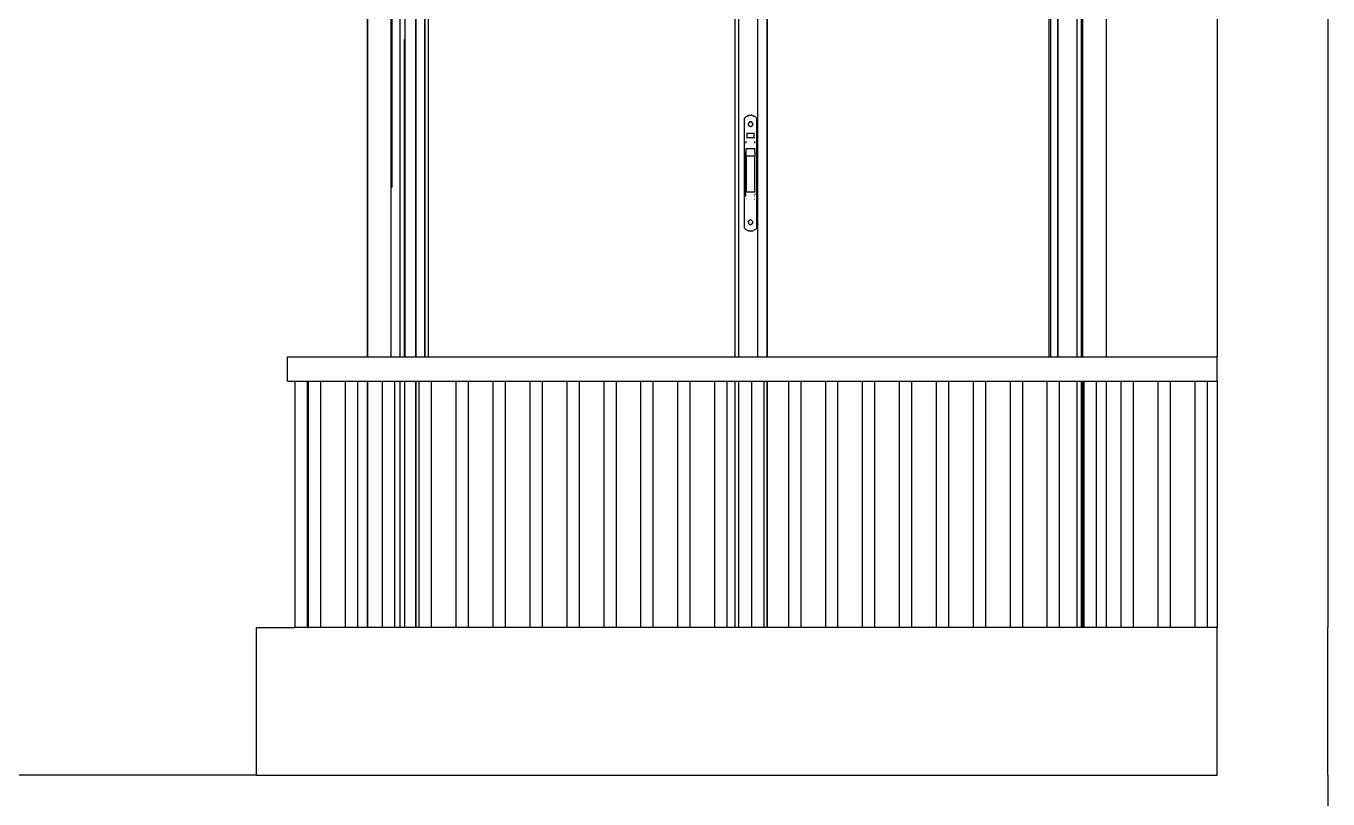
# Model space of a CAD drawing. Header units: inches. Extents: x 5914 to 162157, y -20538 to 282354.
# Drawn here: x 154418.6 to 154524.3, y -15788.2 to -15725.4 of the extents above; entities that cross this region are included whole.
import ezdxf

# ---------------------------------------------------------------- set-up
doc = ezdxf.new("R2010")
doc.units = ezdxf.units.IN
doc.header["$MEASUREMENT"] = 0
doc.layers.add('ELE1 RA', color=1, linetype='Continuous', lineweight=30)
doc.layers.add('HATCH RA', color=8, linetype='Continuous', lineweight=5)

# ---------------------------------------------------------------- blocks, each defined once
blk = doc.blocks.new('TDG')
at = {"layer": 'ELE1 RA'}
for p, q in [((159202.78, -15524.96), (159202.78, -15839.96)), ((159193.78, -15744.96), (159193.78, -15817.96)), ((159124.78, -15817.96), (159124.78, -15762.96)), ((159184.78, -15762.96), (159184.78, -15817.96)), ((159184.78, -15762.96), (159184.78, -15817.96)), ((159126.71, -15817.96), (159126.71, -15765.6)), ((159182.42, -15817.96), (159182.42, -15766.18)), ((159182.74, -15765.74), (159182.74, -15817.96)), ((159182.77, -15765.71), (159182.77, -15817.96)), ((159182.86, -15765.6), (159182.86, -15817.96)), ((159127.42, -15766.58), (159127.42, -15817.96)), ((159127.83, -15767.14), (159127.83, -15817.96)), ((159128.72, -15768.3), (159128.72, -15817.96)), ((159128.72, -15817.96), (159128.72, -15768.31)), ((159154.61, -15768.14), (159154.61, -15817.96)), ((159154.93, -15768.14), (159154.93, -15817.96)), ((159156.49, -15817.96), (159156.49, -15768.3)), ((159156.5, -15817.96), (159156.5, -15768.31)), ((159180.85, -15817.96), (159180.85, -15768.3)), ((159180.85, -15768.31), (159180.85, -15817.96)), ((159129.43, -15769.28), (159129.43, -15817.96)), ((159129.46, -15817.96), (159129.46, -15769.32)), ((159129.73, -15817.96), (159129.73, -15769.32)), ((159157.21, -15769.28), (159157.21, -15817.96)), ((159157.24, -15769.32), (159157.24, -15817.96)), ((159180.11, -15769.32), (159180.11, -15817.96)), ((159180.14, -15817.96), (159180.14, -15769.28)), ((159180.26, -15769.12), (159180.26, -15817.96)), ((159126.8, -15804.21), (159126.8, -15772.29)), ((159124.78, -15772.91), (159124.78, -15817.96)), ((159127.79, -15817.96), (159127.79, -15792.19)), ((159155.4, -15798.59), (159155.44, -15798.55)), ((159155.4, -15807.52), (159155.4, -15798.59)), ((159155.44, -15798.55), (159155.48, -15798.51)), ((159155.48, -15798.51), (159155.52, -15798.48)), ((159155.52, -15798.48), (159155.56, -15798.45)), ((159155.56, -15798.45), (159155.61, -15798.42)), ((159155.61, -15798.42), (159155.65, -15798.4)), ((159155.7, -15798.38), (159155.65, -15798.4)), ((159155.7, -15798.38), (159155.75, -15798.36)), ((159155.73, -15799.01), (159155.74, -15798.99)), ((159155.73, -15799.01), (159155.73, -15799.01)), ((159155.73, -15799.01), (159155.73, -15799.01)), ((159155.73, -15799.01), (159155.73, -15799.02)), ((159155.73, -15799.02), (159155.73, -15799.02)), ((159155.73, -15799.03), (159155.73, -15799.02)), ((159155.73, -15799.02), (159155.73, -15799.02)), ((159155.73, -15799.03), (159155.73, -15799.03)), ((159155.73, -15799.03), (159155.73, -15799.04)), ((159155.73, -15799.04), (159155.73, -15799.05)), ((159155.73, -15799.04), (159155.73, -15799.04)), ((159155.73, -15799.04), (159155.73, -15799.04)), ((159155.73, -15799.05), (159155.73, -15799.06)), ((159155.73, -15799.05), (159155.73, -15799.05)), ((159155.73, -15799.06), (159155.73, -15799.06)), ((159155.73, -15799.06), (159155.73, -15799.06)), ((159155.73, -15799.07), (159155.73, -15799.06)), ((159155.73, -15799.07), (159155.73, -15799.07)), ((159155.73, -15799.08), (159155.73, -15799.07)), ((159155.73, -15799.07), (159155.73, -15799.07)), ((159155.73, -15799.07), (159155.73, -15799.07)), ((159155.73, -15799.08), (159155.73, -15799.08)), ((159155.73, -15799.09), (159155.73, -15799.08)), ((159155.73, -15799.09), (159155.73, -15799.09)), ((159155.73, -15799.09), (159155.73, -15799.09)), ((159155.73, -15799.1), (159155.73, -15799.09)), ((159155.73, -15799.1), (159155.73, -15799.11)), ((159155.73, -15799.1), (159155.73, -15799.1)), ((159155.73, -15799.1), (159155.73, -15799.1)), ((159155.73, -15799.11), (159155.73, -15799.11)), ((159155.73, -15799.11), (159155.73, -15799.11)), ((159155.73, -15799.12), (159155.73, -15799.11)), ((159155.73, -15799.12), (159155.73, -15799.12)), ((159155.73, -15799.12), (159155.73, -15799.13)), ((159155.73, -15799.13), (159155.73, -15799.13)), ((159155.74, -15799.13), (159155.73, -15799.13)), ((159155.75, -15798.98), (159155.74, -15798.98)), ((159155.74, -15798.99), (159155.74, -15798.98)), ((159155.74, -15798.99), (159155.74, -15798.99)), ((159155.74, -15798.99), (159155.74, -15798.99)), ((159155.74, -15798.99), (159155.74, -15798.99)), ((159155.74, -15799.14), (159155.74, -15799.13)), ((159155.74, -15799.14), (159155.74, -15799.14)), ((159155.74, -15799.14), (159155.74, -15799.15)), ((159155.74, -15799.14), (159155.74, -15799.14)), ((159155.74, -15799.15), (159155.74, -15799.15)), ((159155.75, -15798.36), (159155.8, -15798.35)), ((159155.75, -15798.96), (159155.75, -15798.96)), ((159155.75, -15798.96), (159155.75, -15798.97)), ((159155.76, -15798.96), (159155.75, -15798.96)), ((159155.75, -15798.97), (159155.75, -15798.98)), ((159155.75, -15798.97), (159155.75, -15798.97)), ((159155.77, -15798.95), (159155.76, -15798.95)), ((159155.76, -15798.95), (159155.76, -15798.95)), ((159155.76, -15798.96), (159155.76, -15798.95)), ((159155.76, -15798.96), (159155.76, -15798.96)), ((159155.79, -15798.92), (159155.77, -15798.94)), ((159155.77, -15798.94), (159155.77, -15798.94)), ((159155.77, -15798.94), (159155.77, -15798.94)), ((159155.77, -15798.95), (159155.77, -15798.94)), ((159155.79, -15798.92), (159155.8, -15798.91)), ((159155.79, -15798.92), (159155.79, -15798.92)), ((159155.79, -15798.92), (159155.79, -15798.92)), ((159155.79, -15798.92), (159155.79, -15798.92)), ((159155.8, -15798.35), (159155.85, -15798.35)), ((159155.8, -15798.91), (159155.8, -15798.91)), ((159155.8, -15798.91), (159155.8, -15798.91)), ((159155.81, -15798.91), (159155.8, -15798.91)), ((159155.81, -15798.9), (159155.82, -15798.9)), ((159155.81, -15798.9), (159155.81, -15798.9)), ((159155.81, -15798.9), (159155.81, -15798.9)), ((159155.81, -15798.91), (159155.81, -15798.9)), ((159155.81, -15798.9), (159155.81, -15798.9)), ((159155.81, -15798.9), (159155.81, -15798.9)), ((159155.83, -15798.89), (159155.82, -15798.9)), ((159155.82, -15798.9), (159155.83, -15798.89)), ((159155.82, -15798.9), (159155.82, -15798.9)), ((159155.82, -15798.9), (159155.82, -15798.9)), ((159155.83, -15798.89), (159155.83, -15798.89)), ((159155.83, -15798.89), (159155.83, -15798.89)), ((159155.84, -15798.89), (159155.83, -15798.89)), ((159155.83, -15798.89), (159155.83, -15798.89)), ((159155.83, -15798.89), (159155.83, -15798.89)), ((159155.85, -15798.88), (159155.84, -15798.89)), ((159155.84, -15798.89), (159155.84, -15798.89)), ((159155.84, -15798.89), (159155.84, -15798.89)), ((159155.84, -15798.89), (159155.84, -15798.89)), ((159155.85, -15798.35), (159155.9, -15798.34)), ((159155.87, -15798.88), (159155.85, -15798.88)), ((159155.87, -15798.88), (159155.88, -15798.88)), ((159155.87, -15798.88), (159155.87, -15798.88)), ((159155.89, -15798.88), (159155.88, -15798.88)), ((159155.88, -15798.88), (159155.88, -15798.88)), ((159155.89, -15798.88), (159155.89, -15798.88)), ((159155.89, -15798.88), (159155.89, -15798.88)), ((159155.9, -15798.88), (159155.89, -15798.88)), ((159155.9, -15798.34), (159155.95, -15798.35)), ((159155.9, -15798.88), (159155.9, -15798.88)), ((159155.91, -15798.88), (159155.9, -15798.88)), ((159155.9, -15798.88), (159155.9, -15798.88)), ((159155.9, -15798.88), (159155.9, -15798.88)), ((159155.92, -15798.88), (159155.91, -15798.88)), ((159155.91, -15798.88), (159155.91, -15798.88)), ((159155.92, -15798.88), (159155.92, -15798.88)), ((159155.92, -15798.88), (159155.93, -15798.88)), ((159155.93, -15798.88), (159155.93, -15798.88)), ((159155.93, -15798.88), (159155.94, -15798.88)), ((159155.93, -15798.88), (159155.93, -15798.88)), ((159155.94, -15798.88), (159155.94, -15798.88)), ((159155.94, -15798.88), (159155.94, -15798.88)), ((159155.95, -15798.88), (159155.94, -15798.88)), ((159156, -15798.35), (159155.95, -15798.35)), ((159155.95, -15798.89), (159155.95, -15798.88)), ((159155.96, -15798.89), (159155.95, -15798.89)), ((159155.95, -15798.89), (159155.95, -15798.89)), ((159155.95, -15798.89), (159155.95, -15798.89)), ((159155.96, -15798.89), (159155.96, -15798.89)), ((159155.97, -15798.89), (159155.96, -15798.89)), ((159155.97, -15798.89), (159155.97, -15798.89)), ((159155.97, -15798.89), (159155.97, -15798.9)), ((159155.97, -15798.9), (159155.98, -15798.9)), ((159155.97, -15798.9), (159155.97, -15798.9)), ((159155.97, -15798.9), (159155.97, -15798.9)), ((159155.99, -15798.91), (159155.98, -15798.9)), ((159155.98, -15798.9), (159155.98, -15798.9)), ((159155.98, -15798.9), (159155.98, -15798.9)), ((159156, -15798.91), (159155.99, -15798.91)), ((159155.99, -15798.91), (159155.99, -15798.91)), ((159155.99, -15798.91), (159155.99, -15798.91)), ((159155.99, -15798.91), (159155.99, -15798.91)), ((159155.99, -15798.91), (159155.99, -15798.91)), ((159155.99, -15798.91), (159155.99, -15798.91)), ((159156.05, -15798.36), (159156, -15798.35)), ((159156, -15798.91), (159156, -15798.92)), ((159156, -15798.92), (159156.01, -15798.92)), ((159156.01, -15798.92), (159156.01, -15798.92)), ((159156.01, -15798.92), (159156.01, -15798.92)), ((159156.01, -15798.92), (159156.01, -15798.93)), ((159156.01, -15798.93), (159156.02, -15798.93)), ((159156.01, -15798.93), (159156.01, -15798.93)), ((159156.02, -15798.93), (159156.02, -15798.93)), ((159156.02, -15798.93), (159156.02, -15798.93)), ((159156.02, -15798.93), (159156.03, -15798.94)), ((159156.03, -15798.95), (159156.03, -15798.94)), ((159156.03, -15798.95), (159156.04, -15798.96)), ((159156.03, -15798.95), (159156.03, -15798.95)), ((159156.03, -15798.95), (159156.03, -15798.95)), ((159156.03, -15798.95), (159156.03, -15798.95)), ((159156.04, -15798.96), (159156.04, -15798.96)), ((159156.04, -15798.96), (159156.04, -15798.96)), ((159156.04, -15798.97), (159156.04, -15798.96)), ((159156.04, -15798.97), (159156.05, -15798.97)), ((159156.04, -15798.97), (159156.04, -15798.97)), ((159156.04, -15798.97), (159156.04, -15798.97)), ((159156.05, -15798.36), (159156.1, -15798.38)), ((159156.05, -15798.97), (159156.05, -15798.97)), ((159156.05, -15798.97), (159156.05, -15798.98)), ((159156.05, -15798.98), (159156.05, -15798.98)), ((159156.05, -15798.98), (159156.05, -15798.98)), ((159156.05, -15798.99), (159156.05, -15798.98)), ((159156.05, -15798.99), (159156.05, -15798.99)), ((159156.06, -15799.01), (159156.05, -15798.99)), ((159156.06, -15799.13), (159156.05, -15799.15)), ((159156.07, -15799.04), (159156.06, -15799.01)), ((159156.06, -15799.13), (159156.07, -15799.1)), ((159156.07, -15799.07), (159156.07, -15799.04)), ((159156.07, -15799.07), (159156.07, -15799.08)), ((159156.07, -15799.07), (159156.07, -15799.07)), ((159156.07, -15799.07), (159156.07, -15799.07)), ((159156.07, -15799.08), (159156.07, -15799.08)), ((159156.07, -15799.08), (159156.07, -15799.08)), ((159156.07, -15799.08), (159156.07, -15799.09)), ((159156.07, -15799.09), (159156.07, -15799.09)), ((159156.07, -15799.09), (159156.07, -15799.09)), ((159156.07, -15799.09), (159156.07, -15799.1)), ((159156.07, -15799.1), (159156.07, -15799.1)), ((159156.1, -15798.38), (159156.14, -15798.4)), ((159156.14, -15798.4), (159156.19, -15798.42)), ((159156.23, -15798.45), (159156.19, -15798.42)), ((159156.23, -15798.45), (159156.28, -15798.48)), ((159156.32, -15798.51), (159156.28, -15798.48)), ((159156.32, -15798.51), (159156.35, -15798.55)), ((159156.39, -15798.59), (159156.35, -15798.55)), ((159156.39, -15798.59), (159156.39, -15807.52)), ((159155.58, -15799.82), (159155.6, -15799.84)), ((159155.6, -15800.18), (159155.58, -15800.2)), ((159155.6, -15799.84), (159155.6, -15800.18)), ((159156.2, -15799.84), (159155.6, -15799.84)), ((159156.2, -15800.18), (159155.6, -15800.18)), ((159155.74, -15799.15), (159155.74, -15799.15)), ((159155.74, -15799.16), (159155.74, -15799.15)), ((159155.74, -15799.15), (159155.74, -15799.15)), ((159155.74, -15799.15), (159155.74, -15799.15)), ((159155.74, -15799.15), (159155.74, -15799.15)), ((159155.74, -15799.15), (159155.74, -15799.15)), ((159155.75, -15799.16), (159155.74, -15799.16)), ((159155.75, -15799.16), (159155.75, -15799.16)), ((159155.75, -15799.17), (159155.75, -15799.16)), ((159155.76, -15799.18), (159155.75, -15799.17)), ((159155.75, -15799.17), (159155.75, -15799.17)), ((159155.75, -15799.17), (159155.75, -15799.17)), ((159155.75, -15799.17), (159155.75, -15799.17)), ((159155.75, -15799.17), (159155.75, -15799.17)), ((159155.76, -15799.18), (159155.76, -15799.18)), ((159155.76, -15799.18), (159155.76, -15799.18)), ((159155.76, -15799.19), (159155.76, -15799.18)), ((159155.76, -15799.19), (159155.76, -15799.19)), ((159155.76, -15799.19), (159155.77, -15799.19)), ((159155.76, -15799.19), (159155.76, -15799.19)), ((159155.77, -15799.2), (159155.77, -15799.19)), ((159155.77, -15799.2), (159155.77, -15799.2)), ((159155.77, -15799.2), (159155.78, -15799.21)), ((159155.77, -15799.2), (159155.77, -15799.2)), ((159155.77, -15799.2), (159155.77, -15799.2)), ((159155.78, -15799.21), (159155.78, -15799.21)), ((159155.78, -15799.21), (159155.78, -15799.21)), ((159155.79, -15799.22), (159155.78, -15799.21)), ((159155.78, -15799.21), (159155.78, -15799.21)), ((159155.8, -15799.23), (159155.79, -15799.22)), ((159155.79, -15799.22), (159155.79, -15799.22)), ((159155.79, -15799.22), (159155.79, -15799.22)), ((159155.8, -15799.23), (159155.8, -15799.23)), ((159155.8, -15799.23), (159155.81, -15799.23)), ((159155.8, -15799.23), (159155.8, -15799.23)), ((159155.8, -15799.23), (159155.8, -15799.23)), ((159155.81, -15799.24), (159155.81, -15799.23)), ((159155.82, -15799.24), (159155.81, -15799.24)), ((159155.82, -15799.24), (159155.82, -15799.24)), ((159155.82, -15799.24), (159155.82, -15799.24)), ((159155.83, -15799.24), (159155.82, -15799.24)), ((159155.83, -15799.24), (159155.83, -15799.25)), ((159155.83, -15799.25), (159155.83, -15799.25)), ((159155.83, -15799.25), (159155.85, -15799.25)), ((159155.85, -15799.26), (159155.85, -15799.25)), ((159155.85, -15799.25), (159155.85, -15799.25)), ((159155.85, -15799.25), (159155.85, -15799.25)), ((159155.85, -15799.26), (159155.85, -15799.26)), ((159155.86, -15799.26), (159155.85, -15799.26)), ((159155.86, -15799.26), (159155.86, -15799.26)), ((159155.87, -15799.26), (159155.86, -15799.26)), ((159155.88, -15799.26), (159155.87, -15799.26)), ((159155.87, -15799.26), (159155.87, -15799.26)), ((159155.87, -15799.26), (159155.87, -15799.26)), ((159155.88, -15799.26), (159155.88, -15799.26)), ((159155.88, -15799.26), (159155.88, -15799.26)), ((159155.89, -15799.26), (159155.88, -15799.26)), ((159155.9, -15799.26), (159155.89, -15799.26)), ((159155.9, -15799.26), (159155.91, -15799.26)), ((159155.9, -15799.26), (159155.9, -15799.26)), ((159155.9, -15799.26), (159155.9, -15799.26)), ((159155.91, -15799.26), (159155.92, -15799.26)), ((159155.91, -15799.26), (159155.91, -15799.26)), ((159155.92, -15799.26), (159155.95, -15799.25)), ((159155.92, -15799.26), (159155.92, -15799.26)), ((159155.92, -15799.26), (159155.92, -15799.26)), ((159155.96, -15799.25), (159155.95, -15799.25)), ((159155.95, -15799.25), (159155.95, -15799.25)), ((159155.96, -15799.25), (159155.96, -15799.25)), ((159155.96, -15799.25), (159155.96, -15799.25)), ((159155.96, -15799.25), (159155.97, -15799.25)), ((159155.99, -15799.23), (159155.97, -15799.24)), ((159155.97, -15799.25), (159155.97, -15799.24)), ((159156.01, -15799.22), (159155.99, -15799.23)), ((159156.01, -15799.21), (159156.02, -15799.21)), ((159156.01, -15799.21), (159156.01, -15799.21)), ((159156.01, -15799.21), (159156.01, -15799.22)), ((159156.02, -15799.2), (159156.03, -15799.2)), ((159156.02, -15799.2), (159156.02, -15799.21)), ((159156.02, -15799.21), (159156.02, -15799.21)), ((159156.03, -15799.19), (159156.04, -15799.18)), ((159156.03, -15799.19), (159156.03, -15799.2)), ((159156.03, -15799.19), (159156.03, -15799.19)), ((159156.03, -15799.2), (159156.03, -15799.2)), ((159156.03, -15799.2), (159156.03, -15799.2)), ((159156.04, -15799.17), (159156.05, -15799.15)), ((159156.04, -15799.17), (159156.04, -15799.18)), ((159156.04, -15799.18), (159156.04, -15799.18)), ((159156.04, -15799.18), (159156.04, -15799.18)), ((159156.04, -15799.18), (159156.04, -15799.18)), ((159156.05, -15799.15), (159156.05, -15799.15)), ((159156.05, -15799.15), (159156.05, -15799.15)), ((159156.05, -15799.15), (159156.05, -15799.15)), ((159156.05, -15799.15), (159156.05, -15799.15)), ((159156.22, -15799.82), (159156.2, -15799.84)), ((159156.2, -15800.18), (159156.2, -15799.84)), ((159156.22, -15800.2), (159156.2, -15800.18)), ((159155.53, -15801.03), (159155.55, -15801.05)), ((159155.55, -15800.62), (159155.55, -15800.47)), ((159155.56, -15800.47), (159155.55, -15800.47)), ((159155.55, -15801.05), (159156.24, -15801.05)), ((159155.55, -15801.36), (159155.55, -15801.05)), ((159156.24, -15800.47), (159156.23, -15800.47)), ((159156.24, -15800.62), (159156.24, -15800.47)), ((159156.24, -15801.05), (159156.26, -15801.03)), ((159156.24, -15801.36), (159156.24, -15801.05)), ((159155.48, -15804.91), (159155.48, -15801.36)), ((159155.48, -15801.36), (159155.55, -15801.36)), ((159155.55, -15801.63), (159155.55, -15801.36)), ((159155.55, -15801.63), (159156.24, -15801.63)), ((159155.55, -15801.63), (159155.55, -15804.58)), ((159156.24, -15801.36), (159156.26, -15801.36)), ((159156.24, -15801.36), (159156.24, -15801.63)), ((159156.24, -15804.58), (159156.24, -15801.63)), ((159155.52, -15804.91), (159155.48, -15804.91)), ((159155.55, -15804.58), (159155.53, -15804.6)), ((159155.55, -15804.58), (159156.24, -15804.58)), ((159155.55, -15804.6), (159155.55, -15804.58)), ((159155.55, -15804.81), (159155.55, -15804.78)), ((159155.55, -15804.86), (159155.55, -15804.83)), ((159155.57, -15804.91), (159155.56, -15804.91)), ((159155.56, -15804.91), (159155.56, -15804.91)), ((159155.59, -15805.16), (159155.58, -15805.16)), ((159155.6, -15805.16), (159155.59, -15805.16)), ((159156.18, -15805.16), (159156.18, -15805.16)), ((159156.19, -15805.16), (159156.2, -15805.16)), ((159156.2, -15805.16), (159156.21, -15805.16)), ((159156.21, -15805.16), (159156.21, -15805.16)), ((159156.23, -15804.91), (159156.22, -15804.91)), ((159156.22, -15804.91), (159156.22, -15804.91)), ((159156.23, -15804.91), (159156.23, -15804.91)), ((159156.23, -15804.91), (159156.23, -15804.91)), ((159156.24, -15804.58), (159156.26, -15804.6)), ((159156.24, -15804.58), (159156.24, -15804.6)), ((159156.24, -15804.74), (159156.24, -15804.75)), ((159156.24, -15804.77), (159156.24, -15804.78)), ((159156.24, -15804.8), (159156.24, -15804.81)), ((159156.24, -15804.83), (159156.24, -15804.84)), ((159155.4, -15807.52), (159155.44, -15807.56)), ((159155.48, -15807.6), (159155.44, -15807.56)), ((159155.48, -15807.6), (159155.52, -15807.63)), ((159155.73, -15806.98), (159155.73, -15806.99)), ((159155.74, -15806.98), (159155.73, -15806.98)), ((159155.73, -15806.99), (159155.73, -15806.99)), ((159155.73, -15807), (159155.73, -15806.99)), ((159155.73, -15806.99), (159155.73, -15806.99)), ((159155.73, -15807), (159155.73, -15807)), ((159155.73, -15807), (159155.73, -15807)), ((159155.73, -15807.01), (159155.73, -15807)), ((159155.73, -15807.01), (159155.73, -15807.01)), ((159155.73, -15807.02), (159155.73, -15807.01)), ((159155.73, -15807.02), (159155.73, -15807.03)), ((159155.73, -15807.02), (159155.73, -15807.02)), ((159155.73, -15807.04), (159155.73, -15807.03)), ((159155.73, -15807.04), (159155.73, -15807.04)), ((159155.73, -15807.04), (159155.73, -15807.04)), ((159155.73, -15807.04), (159155.73, -15807.07)), ((159155.73, -15807.07), (159155.73, -15807.08)), ((159155.73, -15807.08), (159155.73, -15807.08)), ((159155.73, -15807.08), (159155.73, -15807.08)), ((159155.73, -15807.08), (159155.73, -15807.09)), ((159155.73, -15807.09), (159155.73, -15807.1)), ((159155.73, -15807.1), (159155.74, -15807.11)), ((159155.73, -15807.1), (159155.73, -15807.1)), ((159155.73, -15807.1), (159155.73, -15807.1)), ((159155.75, -15806.95), (159155.74, -15806.96)), ((159155.74, -15806.97), (159155.74, -15806.96)), ((159155.74, -15806.96), (159155.74, -15806.96)), ((159155.74, -15806.96), (159155.74, -15806.96)), ((159155.74, -15806.97), (159155.74, -15806.97)), ((159155.74, -15806.98), (159155.74, -15806.97)), ((159155.74, -15807.11), (159155.74, -15807.11)), ((159155.74, -15807.11), (159155.74, -15807.11)), ((159155.74, -15807.12), (159155.74, -15807.11)), ((159155.74, -15807.11), (159155.74, -15807.11)), ((159155.74, -15807.12), (159155.74, -15807.12)), ((159155.74, -15807.13), (159155.74, -15807.12)), ((159155.74, -15807.12), (159155.74, -15807.12)), ((159155.74, -15807.12), (159155.74, -15807.12)), ((159155.74, -15807.13), (159155.74, -15807.13)), ((159155.74, -15807.13), (159155.75, -15807.13)), ((159155.75, -15806.94), (159155.76, -15806.93)), ((159155.75, -15806.94), (159155.75, -15806.95)), ((159155.75, -15806.94), (159155.75, -15806.94)), ((159155.75, -15806.94), (159155.75, -15806.94)), ((159155.75, -15807.13), (159155.75, -15807.14)), ((159155.75, -15807.14), (159155.75, -15807.15)), ((159155.75, -15807.14), (159155.75, -15807.14)), ((159155.75, -15807.15), (159155.75, -15807.15)), ((159155.75, -15807.15), (159155.76, -15807.15)), ((159155.76, -15806.93), (159155.76, -15806.92)), ((159155.76, -15806.92), (159155.76, -15806.92)), ((159155.77, -15806.92), (159155.76, -15806.92)), ((159155.76, -15806.93), (159155.76, -15806.93)), ((159155.76, -15806.93), (159155.76, -15806.93)), ((159155.76, -15806.93), (159155.76, -15806.93)), ((159155.76, -15806.93), (159155.76, -15806.93)), ((159155.76, -15807.16), (159155.76, -15807.15)), ((159155.76, -15807.15), (159155.76, -15807.15)), ((159155.77, -15807.17), (159155.76, -15807.16)), ((159155.76, -15807.16), (159155.76, -15807.16)), ((159155.76, -15807.16), (159155.76, -15807.16)), ((159155.76, -15807.16), (159155.76, -15807.16)), ((159155.78, -15806.91), (159155.77, -15806.91)), ((159155.77, -15806.91), (159155.77, -15806.91)), ((159155.77, -15806.92), (159155.77, -15806.91)), ((159155.77, -15806.91), (159155.77, -15806.91)), ((159155.77, -15806.91), (159155.77, -15806.91)), ((159155.77, -15806.92), (159155.77, -15806.91)), ((159155.77, -15806.92), (159155.77, -15806.92)), ((159155.77, -15806.92), (159155.77, -15806.92)), ((159155.77, -15807.17), (159155.77, -15807.17)), ((159155.78, -15807.18), (159155.77, -15807.17)), ((159155.77, -15807.17), (159155.77, -15807.17)), ((159155.77, -15807.17), (159155.77, -15807.17)), ((159155.78, -15806.9), (159155.78, -15806.9)), ((159155.78, -15806.9), (159155.78, -15806.9)), ((159155.78, -15806.91), (159155.78, -15806.9)), ((159155.78, -15806.9), (159155.78, -15806.9)), ((159155.78, -15806.9), (159155.79, -15806.9)), ((159155.78, -15807.18), (159155.78, -15807.18)), ((159155.78, -15807.18), (159155.78, -15807.19)), ((159155.78, -15807.18), (159155.78, -15807.18)), ((159155.79, -15807.19), (159155.78, -15807.19)), ((159155.79, -15806.89), (159155.8, -15806.89)), ((159155.79, -15806.89), (159155.79, -15806.89)), ((159155.79, -15806.89), (159155.79, -15806.89)), ((159155.79, -15806.9), (159155.79, -15806.89)), ((159155.79, -15807.19), (159155.79, -15807.19)), ((159155.79, -15807.19), (159155.79, -15807.19)), ((159155.79, -15807.19), (159155.79, -15807.19)), ((159155.79, -15807.2), (159155.79, -15807.19)), ((159155.79, -15807.19), (159155.79, -15807.19)), ((159155.79, -15807.2), (159155.8, -15807.2)), ((159155.8, -15806.88), (159155.8, -15806.88)), ((159155.8, -15806.89), (159155.8, -15806.88)), ((159155.81, -15806.88), (159155.8, -15806.88)), ((159155.8, -15806.88), (159155.8, -15806.88)), ((159155.8, -15807.2), (159155.8, -15807.2)), ((159155.8, -15807.2), (159155.8, -15807.2)), ((159155.8, -15807.2), (159155.8, -15807.2)), ((159155.8, -15807.2), (159155.8, -15807.2)), ((159155.8, -15807.2), (159155.81, -15807.21)), ((159155.81, -15806.87), (159155.82, -15806.87)), ((159155.81, -15806.88), (159155.81, -15806.87)), ((159155.81, -15806.88), (159155.81, -15806.88)), ((159155.81, -15807.21), (159155.81, -15807.21)), ((159155.81, -15807.21), (159155.81, -15807.21)), ((159155.82, -15807.21), (159155.81, -15807.21)), ((159155.82, -15806.87), (159155.82, -15806.87)), ((159155.82, -15806.87), (159155.83, -15806.87)), ((159155.82, -15806.87), (159155.82, -15806.87)), ((159155.82, -15807.22), (159155.82, -15807.21)), ((159155.82, -15807.22), (159155.82, -15807.22)), ((159155.82, -15807.22), (159155.83, -15807.22)), ((159155.83, -15806.86), (159155.83, -15806.87)), ((159155.83, -15806.86), (159155.84, -15806.86)), ((159155.83, -15806.87), (159155.83, -15806.87)), ((159155.83, -15806.87), (159155.83, -15806.87)), ((159155.83, -15807.22), (159155.85, -15807.23)), ((159155.84, -15806.86), (159155.84, -15806.86)), ((159155.84, -15806.86), (159155.84, -15806.86)), ((159155.85, -15806.86), (159155.84, -15806.86)), ((159155.86, -15806.85), (159155.85, -15806.86)), ((159155.85, -15806.86), (159155.85, -15806.86)), ((159155.85, -15806.86), (159155.85, -15806.86)), ((159155.86, -15807.23), (159155.85, -15807.23)), ((159155.85, -15807.23), (159155.85, -15807.23)), ((159155.85, -15807.23), (159155.85, -15807.23)), ((159155.86, -15806.85), (159155.86, -15806.85)), ((159155.86, -15806.85), (159155.86, -15806.85)), ((159155.87, -15806.85), (159155.86, -15806.85)), ((159155.86, -15807.23), (159155.86, -15807.23)), ((159155.86, -15807.23), (159155.86, -15807.23)), ((159155.87, -15807.23), (159155.86, -15807.23)), ((159155.88, -15806.85), (159155.87, -15806.85)), ((159155.87, -15806.85), (159155.87, -15806.85)), ((159155.87, -15806.85), (159155.87, -15806.85)), ((159155.87, -15807.23), (159155.88, -15807.23)), ((159155.87, -15807.23), (159155.87, -15807.23)), ((159155.87, -15807.23), (159155.87, -15807.23)), ((159155.87, -15807.23), (159155.87, -15807.23)), ((159155.88, -15806.85), (159155.89, -15806.85)), ((159155.88, -15806.85), (159155.88, -15806.85)), ((159155.89, -15807.24), (159155.88, -15807.23)), ((159155.89, -15806.85), (159155.89, -15806.85)), ((159155.89, -15806.85), (159155.89, -15806.85)), ((159155.89, -15806.85), (159155.9, -15806.85)), ((159155.89, -15806.85), (159155.9, -15806.85)), ((159155.89, -15807.24), (159155.9, -15807.23)), ((159155.89, -15807.24), (159155.89, -15807.24)), ((159155.89, -15807.24), (159155.89, -15807.24)), ((159155.91, -15806.85), (159155.9, -15806.85)), ((159155.9, -15806.85), (159155.9, -15806.85)), ((159155.9, -15806.85), (159155.9, -15806.85)), ((159155.9, -15806.85), (159155.9, -15806.85)), ((159155.9, -15807.23), (159155.9, -15807.24)), ((159155.9, -15807.24), (159155.9, -15807.24)), ((159155.91, -15807.24), (159155.9, -15807.24)), ((159155.92, -15806.85), (159155.91, -15806.85)), ((159155.91, -15806.85), (159155.91, -15806.85)), ((159155.91, -15806.85), (159155.91, -15806.85)), ((159155.91, -15807.23), (159155.91, -15807.24)), ((159155.92, -15807.23), (159155.91, -15807.23)), ((159155.91, -15807.24), (159155.91, -15807.24)), ((159155.93, -15806.85), (159155.92, -15806.85)), ((159155.92, -15806.85), (159155.92, -15806.85)), ((159155.92, -15806.85), (159155.92, -15806.85)), ((159155.92, -15806.85), (159155.92, -15806.85)), ((159155.92, -15806.85), (159155.92, -15806.85)), ((159155.92, -15807.23), (159155.93, -15807.23)), ((159155.92, -15807.23), (159155.92, -15807.23)), ((159155.92, -15807.23), (159155.92, -15807.23)), ((159155.92, -15807.23), (159155.92, -15807.23)), ((159155.94, -15806.85), (159155.93, -15806.85)), ((159155.94, -15807.23), (159155.93, -15807.23)), ((159155.93, -15807.23), (159155.93, -15807.23)), ((159155.93, -15807.23), (159155.93, -15807.23)), ((159155.94, -15806.86), (159155.94, -15806.85)), ((159155.94, -15806.86), (159155.95, -15806.86)), ((159155.94, -15807.23), (159155.94, -15807.23)), ((159155.95, -15807.23), (159155.94, -15807.23)), ((159155.94, -15807.23), (159155.94, -15807.23)), ((159155.94, -15807.23), (159155.95, -15807.23)), ((159155.95, -15806.86), (159155.96, -15806.86)), ((159155.95, -15806.86), (159155.95, -15806.86)), ((159155.95, -15806.86), (159155.95, -15806.86)), ((159155.97, -15807.22), (159155.95, -15807.23)), ((159155.96, -15806.86), (159155.96, -15806.86)), ((159155.96, -15806.86), (159155.97, -15806.87)), ((159155.97, -15806.87), (159155.97, -15806.87)), ((159155.97, -15806.87), (159155.97, -15806.87)), ((159155.97, -15806.87), (159155.98, -15806.87)), ((159155.97, -15806.87), (159155.97, -15806.87)), ((159155.97, -15806.87), (159155.97, -15806.87)), ((159155.97, -15807.22), (159155.98, -15807.21)), ((159155.97, -15807.22), (159155.97, -15807.22)), ((159155.97, -15807.22), (159155.97, -15807.22)), ((159155.98, -15806.87), (159155.99, -15806.88)), ((159155.98, -15806.87), (159155.98, -15806.87)), ((159155.99, -15807.21), (159155.98, -15807.21)), ((159155.98, -15807.21), (159155.98, -15807.21)), ((159155.98, -15807.21), (159155.98, -15807.21)), ((159156, -15806.89), (159155.99, -15806.88)), ((159155.99, -15806.88), (159155.99, -15806.88)), ((159155.99, -15806.88), (159155.99, -15806.88)), ((159155.99, -15806.88), (159155.99, -15806.88)), ((159155.99, -15807.2), (159156.01, -15807.19)), ((159155.99, -15807.21), (159155.99, -15807.2)), ((159155.99, -15807.21), (159155.99, -15807.2)), ((159155.99, -15807.21), (159155.99, -15807.21)), ((159156, -15806.89), (159156, -15806.89)), ((159156, -15806.89), (159156, -15806.89)), ((159156.01, -15806.9), (159156, -15806.89)), ((159156, -15806.89), (159156, -15806.89)), ((159156.01, -15806.9), (159156.01, -15806.9)), ((159156.01, -15806.9), (159156.02, -15806.9)), ((159156.01, -15806.9), (159156.01, -15806.9)), ((159156.01, -15806.9), (159156.01, -15806.9)), ((159156.01, -15807.19), (159156.03, -15807.17)), ((159156.02, -15806.91), (159156.02, -15806.9)), ((159156.02, -15806.9), (159156.02, -15806.9)), ((159156.03, -15806.91), (159156.02, -15806.91)), ((159156.03, -15806.91), (159156.02, -15806.91)), ((159156.03, -15806.92), (159156.03, -15806.91)), ((159156.03, -15806.92), (159156.03, -15806.91)), ((159156.03, -15806.93), (159156.03, -15806.92)), ((159156.03, -15806.92), (159156.03, -15806.92)), ((159156.03, -15806.92), (159156.03, -15806.92)), ((159156.04, -15806.93), (159156.03, -15806.93)), ((159156.03, -15807.17), (159156.04, -15807.15)), ((159156.04, -15806.93), (159156.04, -15806.93)), ((159156.04, -15806.93), (159156.04, -15806.93)), ((159156.04, -15806.94), (159156.04, -15806.93)), ((159156.04, -15806.94), (159156.04, -15806.93)), ((159156.05, -15806.95), (159156.04, -15806.94)), ((159156.04, -15806.94), (159156.04, -15806.94)), ((159156.04, -15806.94), (159156.04, -15806.94)), ((159156.04, -15806.94), (159156.04, -15806.94)), ((159156.05, -15807.14), (159156.04, -15807.14)), ((159156.04, -15807.14), (159156.04, -15807.15)), ((159156.05, -15806.95), (159156.05, -15806.95)), ((159156.05, -15806.95), (159156.05, -15806.95)), ((159156.05, -15806.96), (159156.05, -15806.95)), ((159156.05, -15806.95), (159156.05, -15806.95)), ((159156.06, -15806.97), (159156.05, -15806.96)), ((159156.05, -15806.96), (159156.05, -15806.96)), ((159156.05, -15806.96), (159156.05, -15806.96)), ((159156.05, -15806.96), (159156.05, -15806.96)), ((159156.05, -15807.12), (159156.05, -15807.13)), ((159156.06, -15807.12), (159156.05, -15807.12)), ((159156.05, -15807.13), (159156.05, -15807.14)), ((159156.05, -15807.13), (159156.05, -15807.13)), ((159156.05, -15807.13), (159156.05, -15807.13)), ((159156.05, -15807.14), (159156.05, -15807.14)), ((159156.06, -15806.97), (159156.06, -15806.98)), ((159156.06, -15806.98), (159156.06, -15806.98)), ((159156.06, -15806.98), (159156.06, -15806.98)), ((159156.06, -15806.99), (159156.06, -15806.98)), ((159156.06, -15806.99), (159156.06, -15807)), ((159156.06, -15806.99), (159156.06, -15806.99)), ((159156.06, -15806.99), (159156.06, -15806.99)), ((159156.06, -15807), (159156.07, -15807.01)), ((159156.06, -15807), (159156.06, -15807)), ((159156.06, -15807.09), (159156.07, -15807.08)), ((159156.06, -15807.1), (159156.06, -15807.09)), ((159156.06, -15807.09), (159156.06, -15807.09)), ((159156.06, -15807.09), (159156.06, -15807.09)), ((159156.06, -15807.1), (159156.06, -15807.11)), ((159156.06, -15807.1), (159156.06, -15807.1)), ((159156.06, -15807.1), (159156.06, -15807.1)), ((159156.06, -15807.11), (159156.06, -15807.11)), ((159156.06, -15807.11), (159156.06, -15807.12)), ((159156.06, -15807.12), (159156.06, -15807.12)), ((159156.07, -15807.02), (159156.07, -15807.01)), ((159156.07, -15807.01), (159156.07, -15807.01)), ((159156.07, -15807.01), (159156.07, -15807.01)), ((159156.07, -15807.02), (159156.07, -15807.02)), ((159156.07, -15807.04), (159156.07, -15807.02)), ((159156.07, -15807.04), (159156.07, -15807.04)), ((159156.07, -15807.04), (159156.07, -15807.04)), ((159156.07, -15807.04), (159156.07, -15807.04)), ((159156.07, -15807.05), (159156.07, -15807.04)), ((159156.07, -15807.05), (159156.07, -15807.05)), ((159156.07, -15807.05), (159156.07, -15807.06)), ((159156.07, -15807.06), (159156.07, -15807.06)), ((159156.07, -15807.07), (159156.07, -15807.06)), ((159156.07, -15807.07), (159156.07, -15807.08)), ((159156.07, -15807.07), (159156.07, -15807.07)), ((159156.07, -15807.07), (159156.07, -15807.07)), ((159156.07, -15807.08), (159156.07, -15807.08)), ((159156.07, -15807.08), (159156.07, -15807.08)), ((159156.32, -15807.6), (159156.28, -15807.63)), ((159156.35, -15807.56), (159156.32, -15807.6)), ((159156.39, -15807.52), (159156.35, -15807.56)), ((159155.56, -15807.66), (159155.52, -15807.63)), ((159155.61, -15807.69), (159155.56, -15807.66)), ((159155.65, -15807.71), (159155.61, -15807.69)), ((159155.7, -15807.73), (159155.65, -15807.71)), ((159155.75, -15807.75), (159155.7, -15807.73)), ((159155.8, -15807.76), (159155.75, -15807.75)), ((159155.85, -15807.76), (159155.8, -15807.76)), ((159155.9, -15807.77), (159155.85, -15807.76)), ((159155.95, -15807.76), (159155.9, -15807.77)), ((159156, -15807.76), (159155.95, -15807.76)), ((159156.05, -15807.75), (159156, -15807.76)), ((159156.1, -15807.73), (159156.05, -15807.75)), ((159156.14, -15807.71), (159156.1, -15807.73)), ((159156.19, -15807.69), (159156.14, -15807.71)), ((159156.23, -15807.66), (159156.19, -15807.69)), ((159156.28, -15807.63), (159156.23, -15807.66)), ((159118.28, -15819.96), (159118.28, -15817.96)), ((159118.28, -15817.96), (159124.78, -15817.96)), ((159124.78, -15817.96), (159126.71, -15817.96)), ((159126.71, -15817.96), (159127.42, -15817.96)), ((159127.42, -15817.96), (159127.79, -15817.96)), ((159127.79, -15817.96), (159127.83, -15817.96)), ((159127.83, -15817.96), (159128.72, -15817.96)), ((159128.72, -15817.96), (159128.72, -15817.96)), ((159128.72, -15817.96), (159129.43, -15817.96)), ((159129.43, -15817.96), (159129.46, -15817.96)), ((159129.46, -15817.96), (159129.73, -15817.96)), ((159129.73, -15817.96), (159154.61, -15817.96)), ((159154.61, -15817.96), (159154.93, -15817.96)), ((159154.93, -15817.96), (159156.49, -15817.96)), ((159156.49, -15817.96), (159156.5, -15817.96)), ((159156.5, -15817.96), (159157.21, -15817.96)), ((159157.21, -15817.96), (159157.24, -15817.96)), ((159157.24, -15817.96), (159180.11, -15817.96)), ((159180.11, -15817.96), (159180.14, -15817.96)), ((159180.14, -15817.96), (159180.26, -15817.96)), ((159180.26, -15817.96), (159180.85, -15817.96)), ((159180.85, -15817.96), (159180.85, -15817.96)), ((159180.85, -15817.96), (159182.42, -15817.96)), ((159182.42, -15817.96), (159182.74, -15817.96)), ((159182.74, -15817.96), (159182.77, -15817.96)), ((159182.77, -15817.96), (159182.86, -15817.96)), ((159182.86, -15817.96), (159184.78, -15817.96)), ((159184.78, -15817.96), (159193.78, -15817.96)), ((159193.78, -15819.96), (159193.78, -15817.96)), ((159118.28, -15819.96), (159118.9, -15819.96)), ((159118.9, -15819.96), (159118.9, -15839.96)), ((159118.9, -15819.96), (159119.9, -15819.96)), ((159119.9, -15819.96), (159119.9, -15839.96)), ((159119.9, -15819.96), (159119.97, -15819.96)), ((159119.97, -15819.96), (159119.97, -15839.96)), ((159119.97, -15819.96), (159120.97, -15819.96)), ((159120.97, -15819.96), (159120.97, -15839.96)), ((159120.97, -15819.96), (159122.97, -15819.96)), ((159122.97, -15819.96), (159122.97, -15839.96)), ((159122.97, -15819.96), (159123.97, -15819.96)), ((159123.97, -15819.96), (159123.97, -15839.96)), ((159123.97, -15819.96), (159124.78, -15819.96)), ((159124.78, -15819.96), (159124.78, -15839.96)), ((159124.78, -15819.96), (159125.97, -15819.96)), ((159124.78, -15839.96), (159124.78, -15819.96)), ((159125.97, -15819.96), (159125.97, -15839.96)), ((159125.97, -15819.96), (159126.97, -15819.96)), ((159126.97, -15819.96), (159126.97, -15839.96)), ((159126.97, -15819.96), (159127.42, -15819.96)), ((159127.42, -15819.96), (159127.42, -15839.96)), ((159127.42, -15819.96), (159127.79, -15819.96)), ((159127.79, -15819.96), (159127.79, -15839.96)), ((159127.79, -15819.96), (159127.83, -15819.96)), ((159127.83, -15839.96), (159127.83, -15819.96)), ((159127.83, -15819.96), (159128.72, -15819.96)), ((159128.72, -15819.96), (159128.72, -15839.96)), ((159128.72, -15839.96), (159128.72, -15819.96)), ((159128.72, -15819.96), (159128.72, -15819.96)), ((159128.72, -15819.96), (159128.97, -15819.96)), ((159128.97, -15819.96), (159128.97, -15839.96)), ((159128.97, -15819.96), (159129.97, -15819.96)), ((159129.97, -15819.96), (159129.97, -15839.96)), ((159129.97, -15819.96), (159131.97, -15819.96)), ((159131.97, -15819.96), (159131.97, -15839.96)), ((159131.97, -15819.96), (159132.97, -15819.96)), ((159132.97, -15819.96), (159132.97, -15839.96)), ((159132.97, -15819.96), (159134.97, -15819.96)), ((159134.97, -15819.96), (159134.97, -15839.96)), ((159134.97, -15819.96), (159135.97, -15819.96)), ((159135.97, -15819.96), (159135.97, -15839.96)), ((159135.97, -15819.96), (159137.97, -15819.96)), ((159137.97, -15819.96), (159137.97, -15839.96)), ((159137.97, -15819.96), (159138.97, -15819.96)), ((159138.97, -15819.96), (159138.97, -15839.96)), ((159138.97, -15819.96), (159140.97, -15819.96)), ((159140.97, -15819.96), (159140.97, -15839.96)), ((159140.97, -15819.96), (159141.97, -15819.96)), ((159141.97, -15819.96), (159141.97, -15839.96)), ((159141.97, -15819.96), (159143.97, -15819.96)), ((159143.97, -15819.96), (159143.97, -15839.96)), ((159143.97, -15819.96), (159144.97, -15819.96)), ((159144.97, -15819.96), (159144.97, -15839.96)), ((159144.97, -15819.96), (159146.97, -15819.96)), ((159146.97, -15819.96), (159146.97, -15839.96)), ((159146.97, -15819.96), (159147.97, -15819.96)), ((159147.97, -15819.96), (159147.97, -15839.96)), ((159147.97, -15819.96), (159149.97, -15819.96)), ((159149.97, -15819.96), (159149.97, -15839.96)), ((159149.97, -15819.96), (159150.97, -15819.96)), ((159150.97, -15819.96), (159150.97, -15839.96)), ((159150.97, -15819.96), (159152.97, -15819.96)), ((159152.97, -15819.96), (159152.97, -15839.96)), ((159152.97, -15819.96), (159153.97, -15819.96)), ((159153.97, -15819.96), (159153.97, -15839.96)), ((159153.97, -15819.96), (159154.61, -15819.96)), ((159154.61, -15819.96), (159154.61, -15839.96)), ((159154.61, -15819.96), (159154.93, -15819.96)), ((159154.93, -15819.96), (159154.93, -15839.96)), ((159154.93, -15819.96), (159155.97, -15819.96)), ((159155.97, -15819.96), (159155.97, -15839.96)), ((159155.97, -15819.96), (159156.97, -15819.96)), ((159156.97, -15819.96), (159156.97, -15839.96)), ((159156.97, -15819.96), (159157.21, -15819.96)), ((159157.21, -15819.96), (159157.21, -15839.96)), ((159157.21, -15819.96), (159157.24, -15819.96)), ((159157.24, -15819.96), (159157.24, -15839.96)), ((159157.24, -15819.96), (159158.97, -15819.96)), ((159158.97, -15819.96), (159158.97, -15839.96)), ((159158.97, -15819.96), (159159.97, -15819.96)), ((159159.97, -15819.96), (159159.97, -15839.96)), ((159159.97, -15819.96), (159161.97, -15819.96)), ((159161.97, -15819.96), (159161.97, -15839.96)), ((159161.97, -15819.96), (159162.97, -15819.96)), ((159162.97, -15819.96), (159162.97, -15839.96)), ((159162.97, -15819.96), (159164.97, -15819.96)), ((159164.97, -15819.96), (159164.97, -15839.96)), ((159164.97, -15819.96), (159165.97, -15819.96)), ((159165.97, -15819.96), (159165.97, -15839.96)), ((159165.97, -15819.96), (159167.97, -15819.96)), ((159167.97, -15819.96), (159167.97, -15839.96)), ((159167.97, -15819.96), (159168.97, -15819.96)), ((159168.97, -15819.96), (159168.97, -15839.96)), ((159168.97, -15819.96), (159170.97, -15819.96)), ((159170.97, -15819.96), (159170.97, -15839.96)), ((159170.97, -15819.96), (159171.97, -15819.96)), ((159171.97, -15819.96), (159171.97, -15839.96)), ((159171.97, -15819.96), (159173.97, -15819.96)), ((159173.97, -15819.96), (159173.97, -15839.96)), ((159173.97, -15819.96), (159174.97, -15819.96)), ((159174.97, -15819.96), (159174.97, -15839.96)), ((159174.97, -15819.96), (159176.97, -15819.96)), ((159176.97, -15819.96), (159176.97, -15839.96)), ((159176.97, -15819.96), (159177.97, -15819.96)), ((159177.97, -15819.96), (159177.97, -15839.96)), ((159177.97, -15819.96), (159179.97, -15819.96)), ((159179.97, -15819.96), (159179.97, -15839.96)), ((159179.97, -15819.96), (159180.97, -15819.96)), ((159180.97, -15819.96), (159180.97, -15839.96)), ((159180.97, -15819.96), (159182.42, -15819.96)), ((159182.42, -15839.96), (159182.42, -15819.96)), ((159182.42, -15819.96), (159182.74, -15819.96)), ((159182.74, -15819.96), (159182.74, -15839.96)), ((159182.74, -15819.96), (159182.77, -15819.96)), ((159182.77, -15819.96), (159182.77, -15839.96)), ((159182.77, -15819.96), (159182.86, -15819.96)), ((159182.86, -15819.96), (159182.86, -15839.96)), ((159182.86, -15819.96), (159182.97, -15819.96)), ((159182.97, -15819.96), (159182.97, -15839.96)), ((159182.97, -15819.96), (159183.97, -15819.96)), ((159183.97, -15819.96), (159183.97, -15839.96)), ((159183.97, -15819.96), (159184.78, -15819.96)), ((159184.78, -15819.96), (159184.78, -15839.96)), ((159184.78, -15819.96), (159185.97, -15819.96)), ((159184.78, -15819.96), (159184.78, -15839.96)), ((159185.97, -15819.96), (159185.97, -15839.96)), ((159185.97, -15819.96), (159186.97, -15819.96)), ((159186.97, -15819.96), (159186.97, -15839.96)), ((159186.97, -15819.96), (159188.97, -15819.96)), ((159188.97, -15819.96), (159188.97, -15839.96)), ((159188.97, -15819.96), (159189.97, -15819.96)), ((159189.97, -15819.96), (159189.97, -15839.96)), ((159189.97, -15819.96), (159191.97, -15819.96)), ((159191.97, -15819.96), (159191.97, -15839.96)), ((159191.97, -15819.96), (159192.97, -15819.96)), ((159192.97, -15819.96), (159192.97, -15839.96)), ((159192.97, -15819.96), (159193.78, -15819.96)), ((159193.78, -15819.96), (159193.78, -15839.96)), ((159115.78, -15851.96), (159115.78, -15839.96)), ((159115.78, -15839.96), (159118.9, -15839.96)), ((159119.9, -15839.96), (159118.9, -15839.96)), ((159119.9, -15839.96), (159119.97, -15839.96)), ((159120.97, -15839.96), (159119.97, -15839.96)), ((159122.97, -15839.96), (159120.97, -15839.96)), ((159123.97, -15839.96), (159122.97, -15839.96)), ((159124.78, -15839.96), (159123.97, -15839.96)), ((159125.97, -15839.96), (159124.78, -15839.96)), ((159126.97, -15839.96), (159125.97, -15839.96)), ((159127.42, -15839.96), (159126.97, -15839.96)), ((159127.79, -15839.96), (159127.42, -15839.96)), ((159127.83, -15839.96), (159127.79, -15839.96)), ((159128.72, -15839.96), (159127.83, -15839.96)), ((159128.97, -15839.96), (159128.72, -15839.96)), ((159128.72, -15839.96), (159128.72, -15839.96)), ((159129.97, -15839.96), (159128.97, -15839.96)), ((159131.97, -15839.96), (159129.97, -15839.96)), ((159132.97, -15839.96), (159131.97, -15839.96)), ((159134.97, -15839.96), (159132.97, -15839.96)), ((159135.97, -15839.96), (159134.97, -15839.96)), ((159137.97, -15839.96), (159135.97, -15839.96)), ((159138.97, -15839.96), (159137.97, -15839.96)), ((159140.97, -15839.96), (159138.97, -15839.96)), ((159141.97, -15839.96), (159140.97, -15839.96)), ((159143.97, -15839.96), (159141.97, -15839.96)), ((159144.97, -15839.96), (159143.97, -15839.96)), ((159146.97, -15839.96), (159144.97, -15839.96)), ((159147.97, -15839.96), (159146.97, -15839.96)), ((159149.97, -15839.96), (159147.97, -15839.96)), ((159150.97, -15839.96), (159149.97, -15839.96)), ((159152.97, -15839.96), (159150.97, -15839.96)), ((159153.97, -15839.96), (159152.97, -15839.96)), ((159154.61, -15839.96), (159153.97, -15839.96)), ((159154.93, -15839.96), (159154.61, -15839.96)), ((159155.97, -15839.96), (159154.93, -15839.96)), ((159156.97, -15839.96), (159155.97, -15839.96)), ((159157.21, -15839.96), (159156.97, -15839.96)), ((159157.24, -15839.96), (159157.21, -15839.96)), ((159158.97, -15839.96), (159157.24, -15839.96)), ((159159.97, -15839.96), (159158.97, -15839.96)), ((159161.97, -15839.96), (159159.97, -15839.96)), ((159162.97, -15839.96), (159161.97, -15839.96)), ((159164.97, -15839.96), (159162.97, -15839.96)), ((159165.97, -15839.96), (159164.97, -15839.96)), ((159167.97, -15839.96), (159165.97, -15839.96)), ((159168.97, -15839.96), (159167.97, -15839.96)), ((159170.97, -15839.96), (159168.97, -15839.96)), ((159171.97, -15839.96), (159170.97, -15839.96)), ((159173.97, -15839.96), (159171.97, -15839.96)), ((159174.97, -15839.96), (159173.97, -15839.96)), ((159176.97, -15839.96), (159174.97, -15839.96)), ((159177.97, -15839.96), (159176.97, -15839.96)), ((159179.97, -15839.96), (159177.97, -15839.96)), ((159180.97, -15839.96), (159179.97, -15839.96)), ((159182.42, -15839.96), (159180.97, -15839.96)), ((159182.74, -15839.96), (159182.42, -15839.96)), ((159182.77, -15839.96), (159182.74, -15839.96)), ((159182.86, -15839.96), (159182.77, -15839.96)), ((159182.97, -15839.96), (159182.86, -15839.96)), ((159183.97, -15839.96), (159182.97, -15839.96)), ((159184.78, -15839.96), (159183.97, -15839.96)), ((159185.97, -15839.96), (159184.78, -15839.96)), ((159186.97, -15839.96), (159185.97, -15839.96)), ((159188.97, -15839.96), (159186.97, -15839.96)), ((159189.97, -15839.96), (159188.97, -15839.96)), ((159191.97, -15839.96), (159189.97, -15839.96)), ((159192.97, -15839.96), (159191.97, -15839.96)), ((159193.78, -15839.96), (159192.97, -15839.96)), ((159193.78, -15851.96), (159193.78, -15839.96)), ((159202.78, -15851.96), (159202.78, -15839.96)), ((159115.78, -15851.96), (159083.74, -15851.96)), ((159115.78, -15851.96), (159193.78, -15851.96)), ((159202.78, -15851.96), (159202.78, -15856.96))]:
    blk.add_line(p, q, dxfattribs=at)

msp = doc.modelspace()

# ---------------------------------------------------------------- block references
at = {"layer": 'HATCH RA'}
msp.add_blockref('TDG', (-4678.46, 65.7), dxfattribs=at)

doc.saveas('drawing.dxf')
